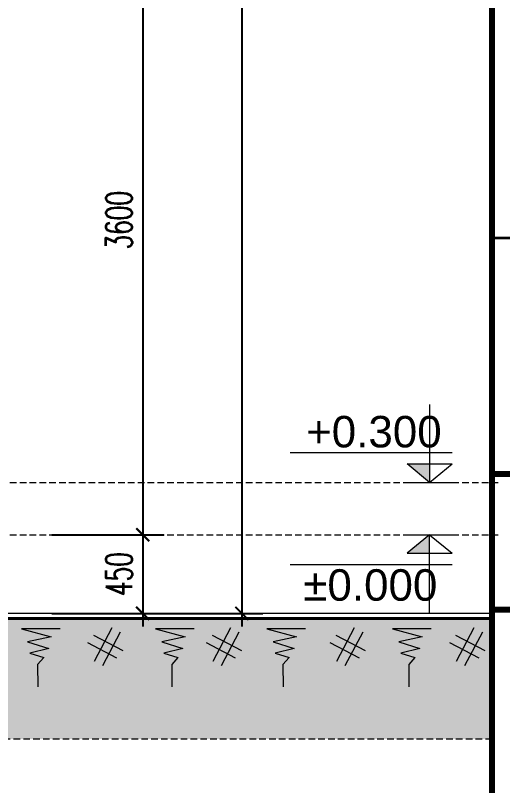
# Model space of a CAD drawing. Header units: millimetres. Extents: x -229618 to 2906, y -178063 to 96806.
# Drawn here: x -3659 to -871, y -152541 to -148132 of the extents above; entities that cross this region are included whole.
import ezdxf
from ezdxf.enums import TextEntityAlignment as Align

# ---------------------------------------------------------------- set-up
doc = ezdxf.new("R2010")
doc.units = ezdxf.units.MM
doc.header["$LTSCALE"] = 200
doc.header["$MEASUREMENT"] = 0
doc.header["$PDMODE"] = 3
doc.header["$PDSIZE"] = 50
doc.linetypes.add('DASHED2', pattern=[0.375, 0.25, -0.125])
doc.layers.get('0').update_dxf_attribs({"color": 95, "linetype": 'CONTINUOUS'})
doc.layers.get('DEFPOINTS').update_dxf_attribs({"linetype": 'CONTINUOUS'})
for name, color, linetype, lineweight in [('cat', 1, 'CONTINUOUS', 40), ('hatch', 250, 'CONTINUOUS', 5), ('nho', 252, 'CONTINUOUS', 15), ('thay', 7, 'CONTINUOUS', 18)]:
    doc.layers.add(name, color=color, linetype=linetype, lineweight=lineweight)
for name, color, linetype in [('DIM', 251, 'CONTINUOUS'), ('KHUNGTEN', 7, 'CONTINUOUS'), ('TEXT', 33, 'CONTINUOUS')]:
    doc.layers.add(name, color=color, linetype=linetype)
doc.styles.add('Arial N  iso', font='vnarialn_0.ttf')
doc.styles.add('Scale', font='vnsimli.shx', dxfattribs={"width": 0.65, "bigfont": 'bigfont.shx'})
doc.dimstyles.new('Scale', dxfattribs={"dimscale": 75, "dimtxt": 2, "dimasz": 1, "dimexe": 1.6, "dimexo": 0, "dimgap": 0.8, "dimtad": 1, "dimdec": 0, "dimzin": 0, "dimdsep": 46, "dimtxsty": 'Scale', "dimblk": 'ARCHTICK', "dimcen": 0.1, "dimdle": 1, "dimclrd": 256, "dimclre": 256, "dimclrt": 3, "dimadec": 0, "dimazin": 0, "dimtfac": 1, "dimtdec": 0, "dimtix": 1, "dimtmove": 2, "dimatfit": 3, "dimldrblk": 'ARCHTICK', "dimfxl": 0, "dimtolj": 1, "dimtzin": 0, "dimarcsym": 0})

# ---------------------------------------------------------------- blocks, each defined once
blk = doc.blocks.new('KhungA3')
at = {"layer": 'KHUNGTEN', "color": 4, "const_width": 0.466}
blk.add_lwpolyline([(365.131, 295.639), (411.131, 295.639), (411.131, 8.987), (365.131, 8.987)], close=True, dxfattribs=at)
at = {"layer": 'KHUNGTEN', "color": 8, "const_width": 0.207}
blk.add_lwpolyline([(365.131, 87.008), (411.131, 87.008)], dxfattribs=at)
at = {"layer": 'KHUNGTEN', "color": 4, "const_width": 0.466}
for points in [[(365.131, 69.008), (411.131, 69.008)], [(365.131, 58.66), (411.131, 58.66)]]:
    blk.add_lwpolyline(points, dxfattribs=at)
blk = doc.blocks.new('_ArchTick')
at = {"color": 0, "linetype": 'ByBlock', "const_width": 0.15}
blk.add_lwpolyline([(-0.5, -0.5), (0.5, 0.5)], dxfattribs=at)
blk = doc.blocks.new('*D2557')
at = {"layer": 'DEFPOINTS', "color": 0, "linetype": 'Continuous'}
for p in [(-3449.8, -147504.9), (-3449.8, -151104.9), (-2930.4, -151104.9)]:
    blk.add_point(p, dxfattribs=at)
at = {"layer": 'DIM', "linetype": 'Continuous', "lineweight": -2}
for p, q in [((-2930.4, -147429.9), (-2930.4, -151179.9)), ((-3449.8, -147504.9), (-2810.4, -147504.9)), ((-3449.8, -151104.9), (-2810.4, -151104.9))]:
    blk.add_line(p, q, dxfattribs=at)
at = {"layer": 'DIM', "linetype": 'Continuous', "lineweight": -2, "xscale": 75, "yscale": 75, "zscale": 75}
for p, rotation in [((-2930.4, -147504.9), 90), ((-2930.4, -151104.9), 270)]:
    blk.add_blockref('_ArchTick', p, dxfattribs=dict(at, rotation=rotation))
at = {"layer": 'DIM', "color": 3, "linetype": 'Continuous', "insert": (-3065.4, -149304.9), "char_height": 150, "attachment_point": 5, "rotation": 90, "style": 'Scale'}
blk.add_mtext('\\A1;3600', dxfattribs=at)
blk = doc.blocks.new('*D2558')
at = {"layer": 'DEFPOINTS', "color": 0, "linetype": 'Continuous'}
for p in [(-3449.8, -151104.9), (-3449.8, -151554.9), (-2930.4, -151554.9)]:
    blk.add_point(p, dxfattribs=at)
at = {"layer": 'DIM', "linetype": 'Continuous', "lineweight": -2}
for p, q in [((-2930.4, -151029.9), (-2930.4, -151629.9)), ((-3449.8, -151104.9), (-2810.4, -151104.9)), ((-3449.8, -151554.9), (-2810.4, -151554.9))]:
    blk.add_line(p, q, dxfattribs=at)
at = {"layer": 'DIM', "linetype": 'Continuous', "lineweight": -2, "xscale": 75, "yscale": 75, "zscale": 75}
for p, rotation in [((-2930.4, -151104.9), 90), ((-2930.4, -151554.9), 270)]:
    blk.add_blockref('_ArchTick', p, dxfattribs=dict(at, rotation=rotation))
at = {"layer": 'DIM', "color": 3, "linetype": 'Continuous', "insert": (-3065.4, -151329.9), "char_height": 150, "attachment_point": 5, "rotation": 90, "style": 'Scale'}
blk.add_mtext('\\A1;450', dxfattribs=at)
blk = doc.blocks.new('*D2559')
at = {"layer": 'DEFPOINTS', "color": 0, "linetype": 'Continuous'}
for p in [(-3449.8, -139004.9), (-3449.8, -151554.9), (-2362.8, -151554.9)]:
    blk.add_point(p, dxfattribs=at)
at = {"layer": 'DIM', "linetype": 'Continuous', "lineweight": -2}
for p, q in [((-2362.8, -138929.9), (-2362.8, -151629.9)), ((-3449.8, -139004.9), (-2242.8, -139004.9)), ((-3449.8, -151554.9), (-2242.8, -151554.9))]:
    blk.add_line(p, q, dxfattribs=at)
at = {"layer": 'DIM', "linetype": 'Continuous', "lineweight": -2, "xscale": 75, "yscale": 75, "zscale": 75}
for p, rotation in [((-2362.8, -139004.9), 90), ((-2362.8, -151554.9), 270)]:
    blk.add_blockref('_ArchTick', p, dxfattribs=dict(at, rotation=rotation))
at = {"layer": 'DIM', "color": 3, "linetype": 'Continuous', "insert": (-2497.8, -145279.9), "char_height": 150, "attachment_point": 5, "rotation": 90, "style": 'Scale'}
blk.add_mtext('\\A1;12550', dxfattribs=at)
blk = doc.blocks.new('cao do')
at = {"layer": 'thay'}
for p, q in [((0, 444.6), (0, 0)), ((798.2, 170.2), (-128.3, 170.2)), ((0, 0), (-127.9, 106.1)), ((127.9, 106.1), (-127.9, 106.1)), ((0, 0), (127.9, 106.1))]:
    blk.add_line(p, q, dxfattribs=at)
at = {"layer": 'thay', "ltscale": 600}
blk.add_line((128.3, 0), (-128.3, 0), dxfattribs=at)
at = {"layer": 'thay', "color": 150, "ltscale": 600}
blk.add_solid([(0, 0), (0, 106.1), (127.9, 106.1)], dxfattribs=at)
at = {"layer": 'TEXT', "style": 'Arial N  iso'}
blk.add_attdef('%%P0.000', text='', height=200, dxfattribs=at).set_placement((69.5, 290), align=Align.MIDDLE_LEFT)
blk = doc.blocks.new('nendat')
at = {"layer": 'hatch', "linetype": 'Continuous'}
for p, q in [((7.2, 103.2), (108.6, -90)), ((-56.8, -29.8), (110.3, 57.9)), ((-40.9, 77.9), (60.5, -115.2)), ((-21.9, -70.2), (145.2, 17.5))]:
    blk.add_line(p, q, dxfattribs=at)

msp = doc.modelspace()

# ---------------------------------------------------------------- hatches: boundary and pattern name
at = {"layer": 'nho', "linetype": 'Continuous'}
h = msp.add_hatch(dxfattribs=at)
h.set_pattern_fill('AR-CONC', color=256, scale=50, style=0)
h.set_pattern_definition([(130, (4850.64, -152274.86), (-358.63, -31.376), [37.5, -412.5]), (185, (4850.64, -152274.86), (69.376, 376.096), [30, -330]), (79.5486, (4820.75, -152277.48), (-289.255, 344.72), [31.87, -350.571]), (133.8158, (4850.64, -152174.86), (-533.621, -82.76), [56.25, -618.75]), (83.3644, (4806.17, -152181.76), (-467.331, 487.059), [47.805, -525.856]), (188.8158, (4850.64, -152174.86), (-467.331, 487.06), [45, -495]), (159, (4800.64, -152199.86), (-298.4535, -201.3094), [37.5, -412.5]), (214, (4800.64, -152199.86), (-121.658, 362.575), [30, -330]), (108.5486, (4775.76, -152216.64), (-420.111, 161.265), [31.87, -350.571]), (142.5, (4850.64, -152274.86), (-6.0799, 166.4469), [0, -326, 0, -335, 0, -331.25]), (172.5, (4850.64, -152274.86), (-131.5348, 197.2059), [0, -191, 0, -318.5, 0, -126.25]), (212.5, (4962.14, -152274.86), (-266.9112, -11.2774), [0, -125, 0, -390, 0, -517.5]), (222.5, (5012.14, -152274.86), (-291.593, 50.0525), [0, -162.5, 0, -259, 0, -367.5])])
h.paths.add_polyline_path([(-6214.1, -151784.9), (-4034.1, -151784.9), (-4034.1, -152274.9), (-6214.1, -152274.9)])
h.paths.add_polyline_path([(-8124.1, -151784.9), (-6434.1, -151784.9), (-6434.1, -152274.9), (-8124.1, -152274.9)])
h.paths.add_polyline_path([(-10414.1, -151784.9), (-8124.1, -151784.9), (-8124.1, -152274.9), (-10414.1, -152274.9)])
h.paths.add_polyline_path([(-11724.1, -151784.9), (-10634.1, -151784.9), (-10634.1, -152274.9), (-11724.1, -152274.9)])
h.paths.add_polyline_path([(-13564.1, -151784.9), (-11724.1, -151784.9), (-11724.1, -152274.9), (-13564.1, -152274.9)])
h.paths.add_polyline_path([(-931.9, -151584.9), (-931.9, -152274.9), (-3814.1, -152274.9), (-3814.1, -151584.9)])
h.paths.add_polyline_path([(-14341.5, -152274.9), (-14341.5, -151584.9), (-13784.1, -151584.9), (-13784.1, -152274.9)])

# ---------------------------------------------------------------- linework, layer by layer
at = {"layer": 'cat', "linetype": 'Continuous'}
msp.add_lwpolyline([(-931.9, -151584.9), (-3814.1, -151584.9)], dxfattribs=at)
at = {"layer": 'hatch', "color": 251, "linetype": 'DASHED2', "ltscale": 0.75}
for p, q in [((-27708.5, -150804.9), (-889.3, -150804.9)), ((-27708.5, -151104.9), (-889.3, -151104.9)), ((-931.9, -152274.9), (-14341.5, -152274.9))]:
    msp.add_line(p, q, dxfattribs=at)
at = {"layer": 'nho', "linetype": 'Continuous'}
for points in [[(-3403.1, -151643.2), (-3624.4, -151643.2), (-3454.5, -151688.3), (-3589, -151718.5), (-3468, -151756.2), (-3577, -151782.2), (-3496.9, -151807.7), (-3532.1, -151847.7), (-3531.1, -151974.7)], [(-2635.3, -151643.2), (-2856.5, -151643.2), (-2686.6, -151688.3), (-2821.1, -151718.5), (-2700.2, -151756.2), (-2809.1, -151782.2), (-2729, -151807.7), (-2764.3, -151847.7), (-2763.3, -151974.7)], [(-1999, -151643.2), (-2220.2, -151643.2), (-2050.3, -151688.3), (-2184.8, -151718.5), (-2063.9, -151756.2), (-2172.9, -151782.2), (-2092.7, -151807.7), (-2128, -151847.7), (-2127, -151974.7)], [(-1279.2, -151643.2), (-1500.4, -151643.2), (-1330.5, -151688.3), (-1465, -151718.5), (-1344.1, -151756.2), (-1453, -151782.2), (-1372.9, -151807.7), (-1408.2, -151847.7), (-1407.2, -151974.7)]]:
    msp.add_lwpolyline(points, dxfattribs=at)
at = {"layer": 'thay', "linetype": 'Continuous'}
msp.add_lwpolyline([(-931.9, -151554.9), (-3814.1, -151554.9)], dxfattribs=at)

# ---------------------------------------------------------------- block references
at = {"layer": 'hatch', "linetype": 'Continuous', "xscale": -1}
for p in [(-3099.8, -151740.4), (-2420.7, -151740.4), (-1712.7, -151740.4), (-1028, -151740.4)]:
    msp.add_blockref('nendat', p, dxfattribs=at)
at = {"layer": 'KHUNGTEN', "xscale": 75, "yscale": 75, "zscale": 75.00000000000009}
msp.add_blockref('KhungA3', (-28316.8, -155932.6), dxfattribs=at)
at = {"layer": 'thay', "linetype": 'Continuous'}
ref = msp.add_blockref('cao do', (-1288.6, -150804.9), dxfattribs=dict(at, xscale=-1))
ref.add_attrib('%%P0.000', '+0.300', dxfattribs={"layer": 'TEXT', "height": 180, "style": 'Arial N  iso'}).set_placement((-1995.7, -150514.9), align=Align.MIDDLE_LEFT)
ref = msp.add_blockref('cao do', (-1288.6, -151104.9), dxfattribs=dict(at, rotation=180))
ref.add_attrib('%%P0.000', '%%p0.000', dxfattribs={"layer": 'TEXT', "height": 180, "style": 'Arial N  iso'}).set_placement((-2011.6, -151392.4), align=Align.MIDDLE_LEFT)

# ---------------------------------------------------------------- dimensions: what is measured, and where the dimension line sits
at = {"layer": 'DIM', "linetype": 'Continuous'}
for base, p1, p2, picture, middle in [((-2362.8, -151554.9), (-3449.8, -139004.9), (-3449.8, -151554.9), '*D2559', (-2497.8, -145279.9)), ((-2930.4, -151104.9), (-3449.8, -147504.9), (-3449.8, -151104.9), '*D2557', (-3065.4, -149304.9)), ((-2930.4, -151554.9), (-3449.8, -151104.9), (-3449.8, -151554.9), '*D2558', (-3065.4, -151329.9))]:
    dim = msp.add_linear_dim(base=base, p1=p1, p2=p2, angle=90, dimstyle='Scale', dxfattribs=at)
    dim.commit()
    dim.dimension.update_dxf_attribs({"geometry": picture, "text_midpoint": middle})

doc.saveas('drawing.dxf')
